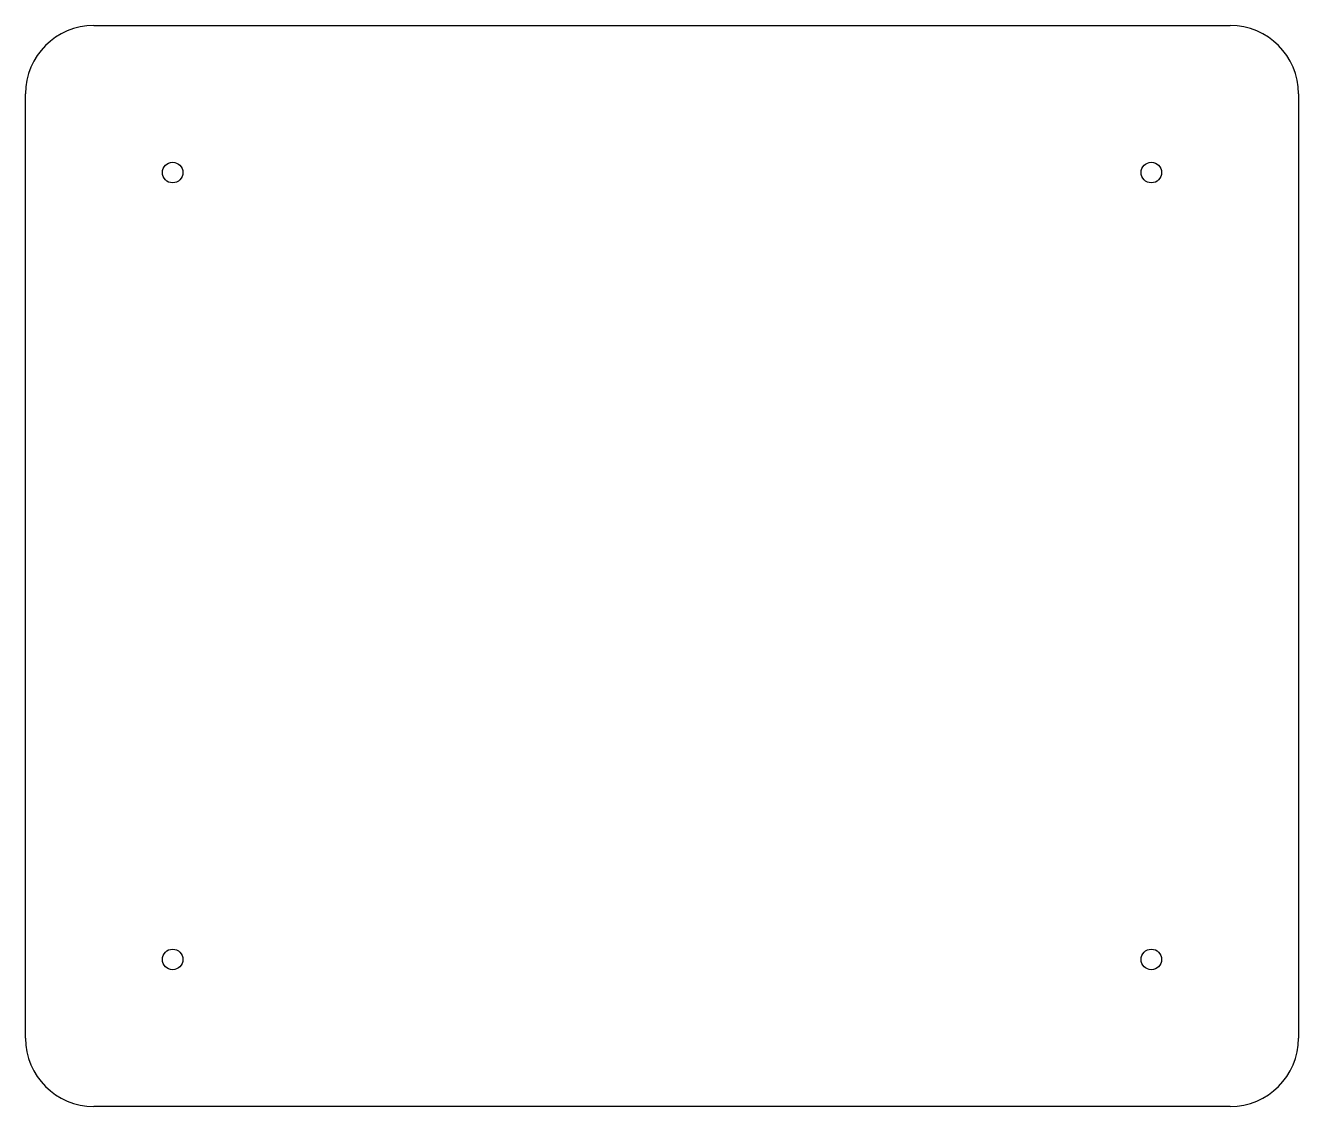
# Model space of a CAD drawing. Header units: millimetres. Extents: x 0 to 186, y 0 to 158.
import ezdxf

# ---------------------------------------------------------------- set-up
doc = ezdxf.new("R2010")
doc.units = ezdxf.units.MM
doc.layers.add('PCB Outline', color=2, linetype='Continuous', lineweight=25, true_color=0xffff00)

msp = doc.modelspace()

# ---------------------------------------------------------------- linework, layer by layer
at = {"layer": 'PCB Outline'}
for p, q in [((10, 158), (176, 158)), ((0, 10), (0, 148)), ((186, 148), (186, 10)), ((176, 0), (10, 0))]:
    msp.add_line(p, q, dxfattribs=at)
for centre in [(21.5, 136.5), (164.5, 136.5), (21.5, 21.5), (164.5, 21.5)]:
    msp.add_circle(centre, 1.5, dxfattribs=at)
for centre, start, end in [((10, 148), 90, 180), ((176, 148), 0, 90), ((10, 10), 180, 270), ((176, 10), 270, 0)]:
    msp.add_arc(centre, 10, start, end, dxfattribs=at)

doc.saveas('drawing.dxf')
